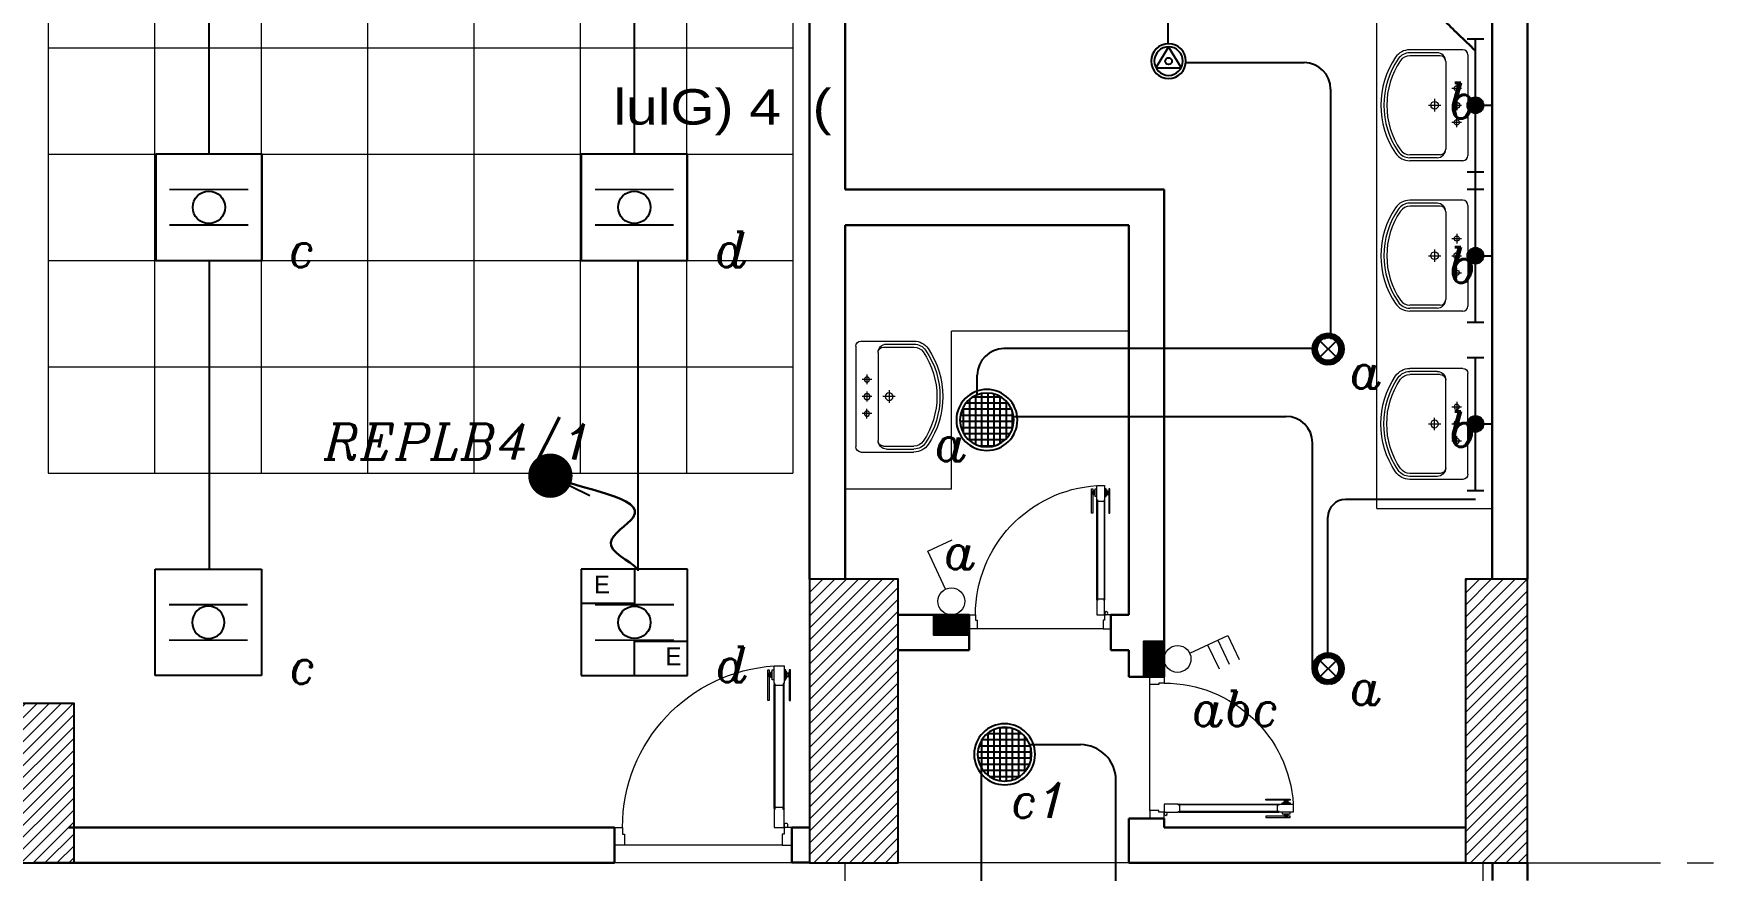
# Model space of a CAD drawing. Extents: x 990 to 1091, y 469 to 823.
# Drawn here: x 1047.93 to 1057.37, y 681.48 to 686.2 of the extents above; entities that cross this region are included whole.
import ezdxf

# ---------------------------------------------------------------- set-up
doc = ezdxf.new("R2010")
doc.units = 0
doc.header["$MEASUREMENT"] = 0
doc.linetypes.add('CENTERX2', pattern=[4, 2.5, -0.5, 0.5, -0.5])
doc.layers.get('0').update_dxf_attribs({"color": 252, "linetype": 'CONTINUOUS', "lineweight": 30})
for name, color, linetype, lineweight in [('axis', 252, 'CENTERX2', 5), ('Column', 252, 'CONTINUOUS', 25), ('DOOR', 252, 'CONTINUOUS', 9), ('elev', 252, 'CONTINUOUS', 9), ('Furn', 252, 'CONTINUOUS', 9), ('hatch', 252, 'CONTINUOUS', 9), ('R-SWTS-DET1', 252, 'CONTINUOUS', 5), ('text', 252, 'CONTINUOUS', 15), ('Wall', 252, 'CONTINUOUS', 30)]:
    doc.layers.add(name, color=color, linetype=linetype, lineweight=lineweight)
for name, color, linetype in [('E-LIGHTING', 2, 'CONTINUOUS'), ('E-SWITCHES', 4, 'CONTINUOUS'), ('E-WIRING', 3, 'CONTINUOUS'), ('TEXT-ELC', 3, 'CONTINUOUS')]:
    doc.layers.add(name, color=color, linetype=linetype)
doc.styles.add('ROMANS', font='italic8.shx')
doc.styles.add('SOSA2', font='SOSA.shx', dxfattribs={"width": 0.8})
doc.dimstyles.get("Standard").update_dxf_attribs({"dimtxt": 0.12, "dimasz": 0.05, "dimexe": 0.18, "dimexo": 0.0625, "dimgap": 0.09, "dimtad": 0, "dimtih": 1, "dimtoh": 1, "dimzin": 0, "dimdsep": 46, "dimtxsty": 'Standard', "dimblk": 'DOT', "dimcen": 0.09, "dimadec": 0, "dimazin": 0, "dimtfac": 1, "dimtofl": 0, "dimtmove": 0, "dimatfit": 3, "dimldrblk": 'DOT', "dimfxl": 1, "dimtolj": 1, "dimtzin": 0, "dimarcsym": 0})
pattern_1 = [(45, (1234.8701, 353.998976), (-0.0336759605, 0.0336759605), [])]

# ---------------------------------------------------------------- blocks, each defined once
blk = doc.blocks.new('d8')
at = {"layer": 'DOOR'}
for p, q in [((32.1195, -112.7481), (32.1195, -112.0482)), ((32.1245, -112.0482), (32.1245, -112.7481)), ((32.1711, -112.0482), (32.1711, -112.7481)), ((32.1761, -112.7481), (32.1761, -112.0482)), ((32.1311, -112.9536), (33.02, -112.9536))]:
    blk.add_line(p, q, dxfattribs=at)
for points in [[(32.0916, -112.1372), (32.0836, -112.1372), (32.0836, -111.9649), (32.0916, -111.9649)], [(32.1245, -112.0426), (32.1245, -112.0537), (32.1711, -112.0537), (32.1711, -112.0426), (32.1756, -112.0426), (32.1756, -111.9426), (32.1756, -111.9426), (32.12, -111.9426), (32.12, -112.0426)], [(32.2039, -112.1372), (32.212, -112.1372), (32.212, -111.9649), (32.2039, -111.9649)], [(32.1033, -111.9827), (32.0969, -111.9827), (32.0969, -112.0029), (32.1033, -112.0029)], [(32.1922, -111.9827), (32.1987, -111.9827), (32.1987, -112.0029), (32.1922, -112.0029)], [(32.1245, -112.7536), (32.1245, -112.7425), (32.1711, -112.7425), (32.1711, -112.7536), (32.1756, -112.7536), (32.1756, -112.8536), (32.1756, -112.8536), (32.12, -112.8536), (32.12, -112.7536)], [(32.0756, -112.9536), (32.0756, -112.8536), (32.12, -112.8536), (32.12, -112.8915), (32.1311, -112.8915), (32.1311, -112.9536)], [(33.0756, -112.9536), (33.0756, -112.8536), (33.031, -112.8536), (33.031, -112.8915), (33.0199, -112.8915), (33.02, -112.9536)]]:
    blk.add_lwpolyline(points, close=True, dxfattribs=at)
for points in [[(32.12, -112.0204), (32.1089, -112.0204), (32.1089, -111.9649), (32.12, -111.9649)], [(32.1756, -112.0204), (32.1867, -112.0204), (32.1867, -111.9649), (32.1756, -111.9649)], [(32.1089, -112.01), (32.1033, -112.01), (32.1033, -111.9755), (32.1089, -111.9755)], [(32.1867, -112.01), (32.1922, -112.01), (32.1922, -111.9755), (32.1867, -111.9755)]]:
    blk.add_lwpolyline(points, dxfattribs=at)
for points in [[(32.0916, -111.983, -1), (32.0969, -111.983), (32.0969, -111.983), (32.0969, -112.0026), (32.0969, -112.0026, -1), (32.0916, -112.0026), (32.0916, -112.0026)], [(32.1245, -112.0532), (32.1245, -112.0532, -1), (32.1245, -112.0432)], [(32.1711, -112.0532), (32.1711, -112.0532, 1), (32.1711, -112.0432)], [(32.2039, -111.983, 1), (32.1987, -111.983), (32.1987, -111.983), (32.1987, -112.0026), (32.1987, -112.0026, 1), (32.2039, -112.0026), (32.2039, -112.0026)], [(32.1245, -112.7431), (32.1245, -112.7431, 1), (32.1245, -112.7531)], [(32.1711, -112.7431), (32.1711, -112.7431, -1), (32.1711, -112.7531)]]:
    blk.add_lwpolyline(points, format="xyb", close=True, dxfattribs=at)
blk.add_circle((32.1089, -112.8425), 0.0111, dxfattribs=at)
blk.add_arc((32.1182, -112.8536), 0.9128, 360, 86.39768, dxfattribs=at)
blk = doc.blocks.new('LAV15')
at = {"layer": 'Furn'}
for p, q in [((-0.0438, 0.3934), (-0.0438, 0.0827)), ((-0.0138, 0.4234), (0.5763, 0.4234)), ((0.6063, 0.3934), (0.6063, 0.0827)), ((0.1523, 0.3584), (0.2094, 0.3584)), ((0.1812, 0.33), (0.1812, 0.3866)), ((0.2523, 0.3584), (0.3094, 0.3584)), ((0.2812, 0.33), (0.2812, 0.3866)), ((0.4102, 0.3584), (0.3531, 0.3584)), ((0.3812, 0.33), (0.3812, 0.3866)), ((-0.0263, 0.2434), (-0.0263, 0.0827)), ((-0.0088, 0.2609), (-0.0088, 0.0827)), ((0.0237, 0.2934), (0.5387, 0.2934)), ((0.2442, 0.2284), (0.3172, 0.2284)), ((0.2812, 0.1921), (0.2812, 0.2645)), ((0.5712, 0.2609), (0.5712, 0.0827)), ((0.5888, 0.2434), (0.5888, 0.0827))]:
    blk.add_line(p, q, dxfattribs=at)
for centre, radius in [((0.1812, 0.3584), 0.0151), ((0.2812, 0.3584), 0.0176), ((0.3812, 0.3584), 0.0151), ((0.2812, 0.2284), 0.0225)]:
    blk.add_circle(centre, radius, dxfattribs=at)
for centre, radius, start, end in [((-0.0138, 0.3934), 0.03, 90, 180), ((0.5763, 0.3934), 0.03, 0, 90), ((0.0237, 0.2434), 0.05, 90, 180), ((0.0237, 0.2609), 0.0325, 90, 180), ((0.5387, 0.2434), 0.05, 0, 90), ((0.5387, 0.2609), 0.0325, 0, 90), ((0.0562, 0.0827), 0.1, 180, 235.77113), ((0.0562, 0.0827), 0.0825, 180, 235.77113), ((0.0562, 0.0827), 0.065, 180, 235.77113), ((0.2812, 0.4134), 0.5, 235.77113, 304.22887), ((0.2812, 0.4134), 0.4825, 235.77113, 304.22887), ((0.2812, 0.4134), 0.465, 235.77113, 304.22887), ((0.5062, 0.0827), 0.065, 304.22887, 0), ((0.5062, 0.0827), 0.0825, 304.22887, 0), ((0.5062, 0.0827), 0.1, 304.22887, 0)]:
    blk.add_arc(centre, radius, start, end, dxfattribs=at)
blk = doc.blocks.new('d4')
at = {"layer": 'DOOR'}
for p, q in [((73.8108, -79.7554), (73.8108, -79.1954)), ((73.8148, -79.1954), (73.8148, -79.7554)), ((73.8521, -79.1954), (73.8521, -79.7554)), ((73.8561, -79.7554), (73.8561, -79.1954)), ((73.8201, -79.9198), (74.5312, -79.9198))]:
    blk.add_line(p, q, dxfattribs=at)
for points in [[(73.7885, -79.2667), (73.7821, -79.2667), (73.7821, -79.1288), (73.7885, -79.1288)], [(73.7979, -79.143), (73.7927, -79.143), (73.7927, -79.1592), (73.7979, -79.1592)], [(73.8148, -79.191), (73.8148, -79.1999), (73.8521, -79.1999), (73.8521, -79.191), (73.8557, -79.191), (73.8557, -79.111), (73.8557, -79.111), (73.8112, -79.111), (73.8112, -79.191)], [(73.869, -79.143), (73.8741, -79.143), (73.8741, -79.1592), (73.869, -79.1592)], [(73.8784, -79.2667), (73.8848, -79.2667), (73.8848, -79.1288), (73.8784, -79.1288)], [(73.8148, -79.7598), (73.8148, -79.7509), (73.8521, -79.7509), (73.8521, -79.7598), (73.8557, -79.7598), (73.8557, -79.8398), (73.8557, -79.8398), (73.8112, -79.8398), (73.8112, -79.7598)], [(73.7757, -79.9198), (73.7757, -79.8398), (73.8112, -79.8398), (73.8112, -79.8701), (73.8201, -79.8701), (73.8201, -79.9198)], [(74.5757, -79.9198), (74.5757, -79.8398), (74.54, -79.8398), (74.54, -79.8701), (74.5311, -79.8701), (74.5312, -79.9198)]]:
    blk.add_lwpolyline(points, close=True, dxfattribs=at)
for points in [[(73.7885, -79.1433, -1), (73.7927, -79.1433), (73.7927, -79.1433), (73.7927, -79.159), (73.7927, -79.159, -1), (73.7885, -79.159), (73.7885, -79.159)], [(73.8784, -79.1433, 1), (73.8741, -79.1433), (73.8741, -79.1433), (73.8741, -79.159), (73.8741, -79.159, 1), (73.8784, -79.159), (73.8784, -79.159)], [(73.8148, -79.1994), (73.8148, -79.1994, -1), (73.8148, -79.1915)], [(73.8521, -79.1994), (73.8521, -79.1994, 1), (73.8521, -79.1915)], [(73.8148, -79.7514), (73.8148, -79.7514, 1), (73.8148, -79.7593)], [(73.8521, -79.7514), (73.8521, -79.7514, -1), (73.8521, -79.7593)]]:
    blk.add_lwpolyline(points, format="xyb", close=True, dxfattribs=at)
for points in [[(73.8023, -79.1649), (73.7979, -79.1649), (73.7979, -79.1373), (73.8023, -79.1373)], [(73.8112, -79.1732), (73.8023, -79.1732), (73.8023, -79.1288), (73.8112, -79.1288)], [(73.8557, -79.1732), (73.8646, -79.1732), (73.8646, -79.1288), (73.8557, -79.1288)], [(73.8646, -79.1649), (73.869, -79.1649), (73.869, -79.1373), (73.8646, -79.1373)]]:
    blk.add_lwpolyline(points, dxfattribs=at)
blk.add_circle((73.8023, -79.8309), 0.00889, dxfattribs=at)
blk.add_arc((73.8098, -79.8398), 0.7302, 359.9997, 86.39738, dxfattribs=at)
blk = doc.blocks.new('A$C11ED6BD5')
at = {"layer": 'axis', "color": 0, "ltscale": 0.3}
blk.add_line((0, 12.35), (3.2217, 12.35), dxfattribs=at)
blk = doc.blocks.new('60X60 IP SURFACE MOUNTED')
at = {"layer": 'E-LIGHTING', "color": 4, "linetype": 'ByBlock'}
for p, q in [((0.3, 0.3), (-0.3, 0.3)), ((-0.3, 0.3), (-0.3, -0.3)), ((0.3, -0.3), (0.3, 0.3)), ((-0.3, -0.3), (0.3, -0.3))]:
    blk.add_line(p, q, dxfattribs=at)
at = {"layer": 'E-LIGHTING', "color": 1, "linetype": 'ByBlock', "const_width": 0.01}
for points in [[(0.2225, 0.1), (-0.2225, 0.1)], [(0.2225, -0.1), (-0.2225, -0.1)]]:
    blk.add_lwpolyline(points, dxfattribs=at)
at = {"layer": 'E-LIGHTING', "color": 5}
blk.add_circle((0, 0), 0.0914, dxfattribs=at)
blk = doc.blocks.new('SURFACE EMER IP')
at = {"layer": 'E-LIGHTING', "color": 4, "linetype": 'ByBlock'}
for p, q in [((0.3, 0.3), (-0.3, 0.3)), ((-0.3, 0.3), (-0.3, -0.3)), ((0.3, -0.3), (0.3, 0.3)), ((-0.3, -0.3), (0.3, -0.3))]:
    blk.add_line(p, q, dxfattribs=at)
at = {"layer": 'E-LIGHTING', "color": 4, "linetype": 'Continuous'}
for p, q in [((0, 0.3), (0, 0.1064)), ((0, 0.1064), (-0.3, 0.1064)), ((0, -0.3), (0, -0.1053)), ((0, -0.1053), (0.3, -0.1053))]:
    blk.add_line(p, q, dxfattribs=at)
at = {"layer": 'E-LIGHTING', "color": 1, "linetype": 'ByBlock', "const_width": 0.01}
for points in [[(0.2225, 0.1), (-0.2225, 0.1)], [(0.2225, -0.1), (-0.2225, -0.1)]]:
    blk.add_lwpolyline(points, dxfattribs=at)
at = {"layer": 'E-LIGHTING', "color": 5}
blk.add_circle((0, 0), 0.0914, dxfattribs=at)
at = {"layer": 'E-LIGHTING', "color": 2, "linetype": 'Continuous', "char_height": 0.1002, "width": 0.143241, "attachment_point": 1}
for insert in [(-0.2273, 0.264), (0.1754, -0.1413)]:
    blk.add_mtext('E', dxfattribs=dict(at, insert=insert))
blk = doc.blocks.new('SPOT-20')
at = {"layer": 'E-LIGHTING', "linetype": 'Continuous'}
h = blk.add_hatch(dxfattribs=at)
h.set_pattern_fill('ANSI37', scale=0.4, style=0)
h.paths.add_polyline_path([(-0.22, 0, 1), (0.22, 0, 1)])
at = {"layer": 'E-LIGHTING', "color": 1}
blk.add_circle((0, 0), 0.249, dxfattribs=at)
at = {"layer": 'E-LIGHTING', "color": 7}
blk.add_circle((0, 0), 0.22, dxfattribs=at)
blk = doc.blocks.new('F74')
at = {"layer": 'E-LIGHTING'}
h = blk.add_hatch(dxfattribs=at)
h.set_pattern_fill('ANSI38', color=21, scale=0.05, style=0)
h.paths.add_polyline_path([(0.0359, 0.075, 1), (-0.0359, 0.075, 1)])
at = {"layer": 'E-LIGHTING', "color": 1}
for p, q in [((-0.3, 0.1125), (-0.3, 0.0375)), ((0.3, 0.1125), (0.3, 0.0375)), ((-0.3, 0.075), (-0.0359, 0.075)), ((-0.075, 0), (0.075, 0)), ((0, 0.0391), (0, 0)), ((0.0359, 0.075), (0.3, 0.075))]:
    blk.add_line(p, q, dxfattribs=at)
blk.add_circle((0, 0.075), 0.0359, dxfattribs=at)
blk = doc.blocks.new('1X26 W')
at = {"layer": 'E-LIGHTING', "color": 1}
for p, q in [((340715, 2316222), (340639, 2316096)), ((340791, 2316097), (340715, 2316221)), ((340639, 2316096), (340791, 2316096))]:
    blk.add_line(p, q, dxfattribs=at)
at = {"layer": 'E-LIGHTING', "color": 7}
blk.add_circle((340715, 2316136), 20.4, dxfattribs=at)
at = {"layer": 'E-LIGHTING', "color": 3, "extrusion": (0, 0, -1)}
blk.add_ellipse((340715, 2316136), major_axis=(-74.2, 74.2), ratio=1, start_param=5.497787, end_param=11.780972, dxfattribs=at)
at = {"layer": 'E-LIGHTING', "color": 2, "extrusion": (0, 0, -1)}
blk.add_ellipse((340715, 2316136), major_axis=(60.6, 60.6), ratio=1, start_param=3.926991, end_param=10.210176, dxfattribs=at)
blk = doc.blocks.new('Spot-26')
at = {"layer": 'E-LIGHTING'}
h = blk.add_hatch(dxfattribs=at)
h.set_pattern_fill('BRSTONE', color=81, scale=0.1, style=0)
h.paths.add_polyline_path([(-0.342, 0, 1), (0.342, 0, 1)])
h.paths.add_polyline_path([(-0.173, -0.173, -0.414214), (-0.173, 0.173, -2.414214)], flags=16)
at = {"layer": 'E-LIGHTING', "color": 2}
for p, q in [((-0.173, 0.173), (0.173, -0.173)), ((-0.173, -0.173), (0.173, 0.173))]:
    blk.add_line(p, q, dxfattribs=at)
at = {"layer": 'E-LIGHTING', "color": 6}
blk.add_circle((0, 0), 0.342, dxfattribs=at)
at = {"layer": 'E-LIGHTING', "color": 1}
for start, end in [(135, 225), (225, 135)]:
    blk.add_arc((0, 0), 0.245, start, end, dxfattribs=at)
blk = doc.blocks.new('SW6')
at = {"layer": 'E-SWITCHES'}
h = blk.add_hatch(dxfattribs=at)
h.set_pattern_fill('ANSI37', scale=0.1, style=0)
h.paths.add_polyline_path([(58.668, 267.992, -0.000676), (58.668, 267.992), (58.529, 267.992), (58.529, 267.831), (58.808, 267.831), (58.808, 267.992)])
at = {"layer": 'E-SWITCHES', "lineweight": 15}
for p, q in [((58.483, 268.492), (58.673, 268.581)), ((58.623, 268.193), (58.483, 268.492)), ((58.52, 268.413), (58.71, 268.503)), ((58.557, 268.334), (58.747, 268.424))]:
    blk.add_line(p, q, dxfattribs=at)
at = {"layer": 'E-SWITCHES'}
blk.add_lwpolyline([(58.529, 267.992), (58.808, 267.992), (58.808, 267.831), (58.529, 267.831)], close=True, dxfattribs=at)
at = {"layer": 'E-SWITCHES', "lineweight": 15}
blk.add_circle((58.668, 268.097), 0.106, dxfattribs=at)
blk = doc.blocks.new('_Dot')
at = {"color": 0, "linetype": 'ByBlock', "lineweight": -2}
blk.add_line((-0.5, 0), (-1, 0), dxfattribs=at)
at = {"color": 0, "linetype": 'ByBlock', "const_width": 0.5}
blk.add_lwpolyline([(-0.25, 0, 1), (0.25, 0, 1)], format="xyb", close=True, dxfattribs=at)
blk = doc.blocks.new('SW2')
at = {"layer": 'E-SWITCHES'}
h = blk.add_hatch(dxfattribs=at)
h.set_pattern_fill('ANSI37', scale=0.1, style=0)
h.paths.add_polyline_path([(58.558, 270.24, -0.000676), (58.558, 270.24), (58.419, 270.24), (58.419, 270.08), (58.698, 270.08), (58.698, 270.24)])
at = {"layer": 'E-SWITCHES', "lineweight": 15}
for p, q in [((58.373, 270.74), (58.563, 270.83)), ((58.513, 270.442), (58.373, 270.74))]:
    blk.add_line(p, q, dxfattribs=at)
at = {"layer": 'E-SWITCHES'}
blk.add_lwpolyline([(58.419, 270.24), (58.698, 270.24), (58.698, 270.08), (58.419, 270.08)], close=True, dxfattribs=at)
at = {"layer": 'E-SWITCHES', "lineweight": 15}
blk.add_circle((58.558, 270.346), 0.106, dxfattribs=at)

msp = doc.modelspace()

# ---------------------------------------------------------------- hatches: boundary and pattern name
at = {"layer": 'hatch'}
h = msp.add_hatch(dxfattribs=at)
h.set_pattern_fill('ANSI31', color=256, scale=0.015, style=0)
h.set_pattern_definition(pattern_1)
h.paths.add_polyline_path([(1052.3129, 681.521), (1052.8129, 681.521), (1052.8129, 683.121), (1052.3129, 683.121)])
h = msp.add_hatch(dxfattribs=at)
h.set_pattern_fill('ANSI31', color=256, scale=0.015, style=0)
h.set_pattern_definition(pattern_1)
h.paths.add_polyline_path([(1056.0129, 681.521), (1056.3629, 681.521), (1056.3629, 683.121), (1056.0129, 683.121)])
h = msp.add_hatch(dxfattribs=at)
h.set_pattern_fill('ANSI31', color=256, scale=0.015, style=0)
h.set_pattern_definition([(45, (1274.6951, 359.298976), (-0.0336759605, 0.0336759605), [])])
h.paths.add_polyline_path([(1047.2629, 681.521), (1048.1629, 681.521), (1048.1629, 682.421), (1047.2629, 682.421)])

# ---------------------------------------------------------------- linework, layer by layer
at = {"layer": 'Column'}
for points in [[(1052.3129, 681.521), (1052.8129, 681.521), (1052.8129, 683.121), (1052.3129, 683.121)], [(1056.0129, 681.521), (1056.3629, 681.521), (1056.3629, 683.121), (1056.0129, 683.121)], [(1047.2629, 681.521), (1048.1629, 681.521), (1048.1629, 682.421), (1047.2629, 682.421)]]:
    msp.add_lwpolyline(points, close=True, dxfattribs=at)
at = {"layer": 'E-WIRING', "linetype": 'Continuous'}
for p, q in [((1048.9239, 687.3207), (1048.9239, 685.5208)), ((1051.3239, 687.321), (1051.3239, 685.521)), ((1054.3332, 687.3977), (1054.3332, 686.1443)), ((1054.436, 686.0376), (1055.1023, 686.0376)), ((1055.2523, 685.8876), (1055.2523, 684.508)), ((1056.0692, 685.3228), (1056.0692, 685.4218)), ((1048.9246, 684.9208), (1048.9246, 683.1748)), ((1051.3446, 684.9167), (1051.3446, 683.1688)), ((1055.1498, 684.4231), (1053.4089, 684.4234)), ((1053.2589, 684.1628), (1053.2589, 684.2734)), ((1053.5551, 682.1878), (1053.8407, 682.1878)), ((1053.281, 682.0836), (1053.281, 680.7211)), ((1054.0407, 680.821), (1054.0407, 681.9878))]:
    msp.add_line(p, q, dxfattribs=at)
at = {"layer": 'E-WIRING'}
for p, q in [((1053.4516, 684.041, 0.1), (1054.9998, 684.041, 0.1)), ((1055.1498, 682.6156), (1055.1498, 683.891))]:
    msp.add_line(p, q, dxfattribs=at)
at = {"layer": 'E-WIRING', "color": 3}
for p, q in [((1056.0692, 683.5715), (1055.3364, 683.5715)), ((1055.2364, 682.7015), (1055.2364, 683.4715))]:
    msp.add_line(p, q, dxfattribs=at)
at = {"layer": 'E-WIRING', "linetype": 'Continuous'}
for centre, radius, start, end in [((1055.1023, 685.8876), 0.15, 0, 90), ((1053.4089, 684.2734), 0.15, 90, 180), ((1054.9998, 683.891, 0.1), 0.15, 0, 90), ((1053.8407, 681.9878), 0.2, 0, 90)]:
    msp.add_arc(centre, radius, start, end, dxfattribs=at)
at = {"layer": 'E-WIRING', "color": 3}
msp.add_arc((1055.3364, 683.4715), 0.1, 90, 180, dxfattribs=at)
at = {"layer": 'elev', "linetype": 'Continuous'}
for p, q in [((1048.0179, 689.121), (1048.0179, 683.721)), ((1048.6179, 689.121), (1048.6179, 683.721)), ((1049.2179, 689.121), (1049.2179, 683.721)), ((1049.8179, 689.121), (1049.8179, 683.721)), ((1050.4179, 689.121), (1050.4179, 683.721)), ((1051.0179, 689.121), (1051.0179, 683.721)), ((1051.6179, 689.121), (1051.6179, 683.721)), ((1052.2179, 689.121), (1052.2179, 683.721)), ((1048.0179, 686.121), (1052.2179, 686.121)), ((1048.0179, 685.521), (1052.2179, 685.521)), ((1048.0179, 684.921), (1052.2179, 684.921)), ((1048.0179, 684.321), (1052.2179, 684.321)), ((1048.0179, 683.721), (1052.2179, 683.721)), ((1056.3631, 681.5206), (999.1107, 681.5201)), ((1052.5107, 681.5215), (1052.5107, 679.021)), ((1056.1107, 681.5215), (1056.1107, 679.021))]:
    msp.add_line(p, q, dxfattribs=at)
at = {"layer": 'Furn', "linetype": 'Continuous'}
for p, q in [((1054.1129, 684.521), (1053.1129, 684.521)), ((1053.1129, 683.63), (1052.5129, 683.63)), ((1055.5129, 683.521), (1056.1629, 683.521))]:
    msp.add_line(p, q, dxfattribs=at)
for points in [[(1055.5129, 683.521), (1055.5129, 686.3208)], [(1053.1129, 683.63), (1053.1129, 684.521)]]:
    msp.add_lwpolyline(points, dxfattribs=at)
at = {"layer": 'Wall', "linetype": 'Continuous'}
for p, q in [((1056.3629, 686.321), (1056.3629, 683.121)), ((1054.3129, 685.321), (1052.5129, 685.321)), ((1054.3129, 682.571), (1054.3129, 685.321)), ((1054.1129, 685.121), (1052.5129, 685.121)), ((1054.1129, 682.921), (1054.1129, 685.121)), ((1053.2129, 682.921), (1052.8129, 682.921)), ((1053.2129, 682.921), (1053.2129, 682.721)), ((1054.1129, 682.921), (1054.0129, 682.921)), ((1054.0129, 682.921), (1054.0129, 682.721)), ((1053.2129, 682.721), (1052.8129, 682.721)), ((1054.1129, 682.721), (1054.0129, 682.721)), ((1054.1129, 682.571), (1054.1129, 682.721)), ((1054.3129, 682.571), (1054.1129, 682.571)), ((1054.1129, 681.521), (1054.1129, 681.771)), ((1054.3129, 681.771), (1054.1129, 681.771)), ((1054.3129, 681.721), (1054.3129, 681.771)), ((1048.1317, 681.721), (1051.2129, 681.721)), ((1051.2129, 681.721), (1051.2129, 681.5214)), ((1052.2129, 681.721), (1052.3129, 681.721)), ((1052.2129, 681.721), (1052.2129, 681.5217)), ((1056.0129, 681.721), (1054.3129, 681.721)), ((1047.9379, 681.5214), (1051.2129, 681.5214)), ((1052.2129, 681.5217), (1052.3129, 681.5217)), ((1056.0129, 681.521), (1054.1129, 681.521)), ((1056.1658, 681.521), (1056.1658, 681.421))]:
    msp.add_line(p, q, dxfattribs=at)
at = {"layer": 'Wall'}
msp.add_line((1056.3629, 681.521), (1056.3629, 681.421), dxfattribs=at)
at = {"layer": 'Wall', "linetype": 'Continuous'}
for points in [[(1052.3129, 683.121), (1052.3129, 690.271)], [(1052.5129, 685.321), (1052.5129, 689.921)], [(1056.1629, 683.121), (1056.1629, 686.321)], [(1052.5129, 683.121), (1052.5129, 685.121)]]:
    msp.add_lwpolyline(points, dxfattribs=at)

# ---------------------------------------------------------------- block references
at = {"linetype": 'Continuous', "xscale": -1}
msp.add_blockref('d4', (1127.7886, 762.7608), dxfattribs=at)
at = {"linetype": 'Continuous', "xscale": -1, "rotation": 270}
msp.add_blockref('d4', (1134.1527, 607.9954), dxfattribs=at)
at = {"layer": 'axis'}
msp.add_blockref('A$C11ED6BD5', (1056.3629, 669.171), dxfattribs=at)
at = {"layer": 'E-LIGHTING'}
for name, p, xscale, yscale, zscale in [('1X26 W', (734.9175, -1485.3314), 0.0009375000000773, 0.0009375000000773, 0.0009375000000773), ('Spot-26', (1055.2379, 684.421), 0.2580479991436277, 0.2580479991436277, 0.2580479991436277), ('Spot-26', (1055.2379, 682.617), 0.2580479991436277, 0.2580479991436277, 0.2580479991436277)]:
    msp.add_blockref(name, p, dxfattribs=dict(at, xscale=xscale, yscale=yscale, zscale=zscale))
for name, p, xscale, yscale, zscale, rotation in [('F74', (1056.1629, 685.7968), 1.25, 1.25, 1.25, 90), ('F74', (1056.1629, 684.9478), 1.25, 1.25, 1.25, 90), ('F74', (1056.1629, 683.9983), 1.25, 1.25, 1.25, 90), ('SPOT-20', (1053.3129, 684.0206), -0.6911999978559688, 0.6911999974250878, 0.6911999976959953, 134.9999999895181), ('SPOT-20', (1053.4129, 682.1337), -0.6911999978559688, 0.6911999974250878, 0.6911999976959953, 134.9999999895181)]:
    msp.add_blockref(name, p, dxfattribs=dict(at, xscale=xscale, yscale=yscale, zscale=zscale, rotation=rotation))
at = {"layer": 'E-LIGHTING', "linetype": 'Continuous'}
for name, p in [('60X60 IP SURFACE MOUNTED', (1048.9239, 685.2208)), ('60X60 IP SURFACE MOUNTED', (1051.3239, 685.221)), ('SURFACE EMER IP', (1051.3246, 682.8779))]:
    msp.add_blockref(name, p, dxfattribs=at)
at = {"layer": 'E-LIGHTING', "linetype": 'Continuous', "xscale": -1, "rotation": 180}
msp.add_blockref('60X60 IP SURFACE MOUNTED', (1048.9206, 682.8779), dxfattribs=at)
at = {"layer": 'E-SWITCHES', "xscale": 0.7165827312869624, "yscale": 0.7165827312869624, "zscale": 0.7165827312869624}
msp.add_blockref('SW2', (1011.151, 489.2718), dxfattribs=at)
at = {"layer": 'E-SWITCHES', "color": 7, "xscale": 0.7165827312996953, "yscale": 0.7165827312996953, "zscale": 0.7165827312996953, "rotation": 269.9999999997364}
msp.add_blockref('SW6', (862.2748, 724.7122), dxfattribs=at)
at = {"layer": 'Furn', "extrusion": (0, 0, -1)}
for p, xscale, yscale, zscale, rotation in [((-1055.6187, 686.0676), -0.9629308734662396, 0.9629308734652116, -0.9629308734662396, 90.0000000000005), ((-1055.6188, 685.2186), -0.9629308734662396, 0.9629308734652116, -0.9629308734662396, 90.0000000000005), ((-1052.9814, 684.4233), 0.9629308734662396, 0.9629308734662396, -0.9629308734422743, 269.9999999999995), ((-1055.6188, 683.7274), 0.9629308734662396, 0.9629308734662396, -0.9629308734422743, 89.99999999999952)]:
    msp.add_blockref('LAV15', p, dxfattribs=dict(at, xscale=xscale, yscale=yscale, zscale=zscale, rotation=rotation))
at = {"layer": 'R-SWTS-DET1', "linetype": 'Continuous', "xscale": -1}
msp.add_blockref('d8', (1084.2885, 794.5747), dxfattribs=at)

# ---------------------------------------------------------------- texts
at = {"layer": 'text', "style": 'SOSA2', "width": 1.2}
msp.add_text('lulG) 4  (', height=0.2, dxfattribs=at).set_placement((1051.2061, 685.6877))
at = {"layer": 'TEXT-ELC', "color": 0, "style": 'ROMANS'}
msp.add_text('REPLB4/1', height=0.2, dxfattribs=at).set_placement((1049.5736, 683.798, -162.9789))
at = {"layer": 'TEXT-ELC', "color": 0, "char_height": 0.2, "width": 0.04491, "attachment_point": 1, "style": 'ROMANS'}
for s, insert in [('b', (1055.9097, 685.9226)), ('d', (1051.7752, 685.0825)), ('c', (1049.3711, 685.0825)), ('b', (1055.9097, 684.9954)), ('a', (1055.3561, 684.3974)), ('b', (1055.9097, 684.0688)), ('a', (1053.0143, 683.9879)), ('a', (1053.0666, 683.3782)), ('d', (1051.7792, 682.7397)), ('c', (1049.3752, 682.7305)), ('a', (1055.3561, 682.6123)), ('abc', (1054.4659, 682.4925)), ('c1', (1053.4462, 681.9739))]:
    msp.add_mtext(s, dxfattribs=dict(at, insert=insert))

# ---------------------------------------------------------------- leaders
at = {"layer": 'TEXT-ELC', "color": 0, "path_type": 1}
for points in [[(1055.72, 686.8037), (1055.8913, 686.2812), (1055.9731, 686.197), (1056.0692, 686.1047)], [(1050.8505, 683.7059), (1051.3173, 683.4708), (1051.1909, 683.3292), (1051.3446, 683.1779)]]:
    msp.add_leader(points, dimstyle='Standard', override={"dimasz": 0.25, "dimfxl": 0.15}, dxfattribs=at)

doc.saveas('drawing.dxf')
